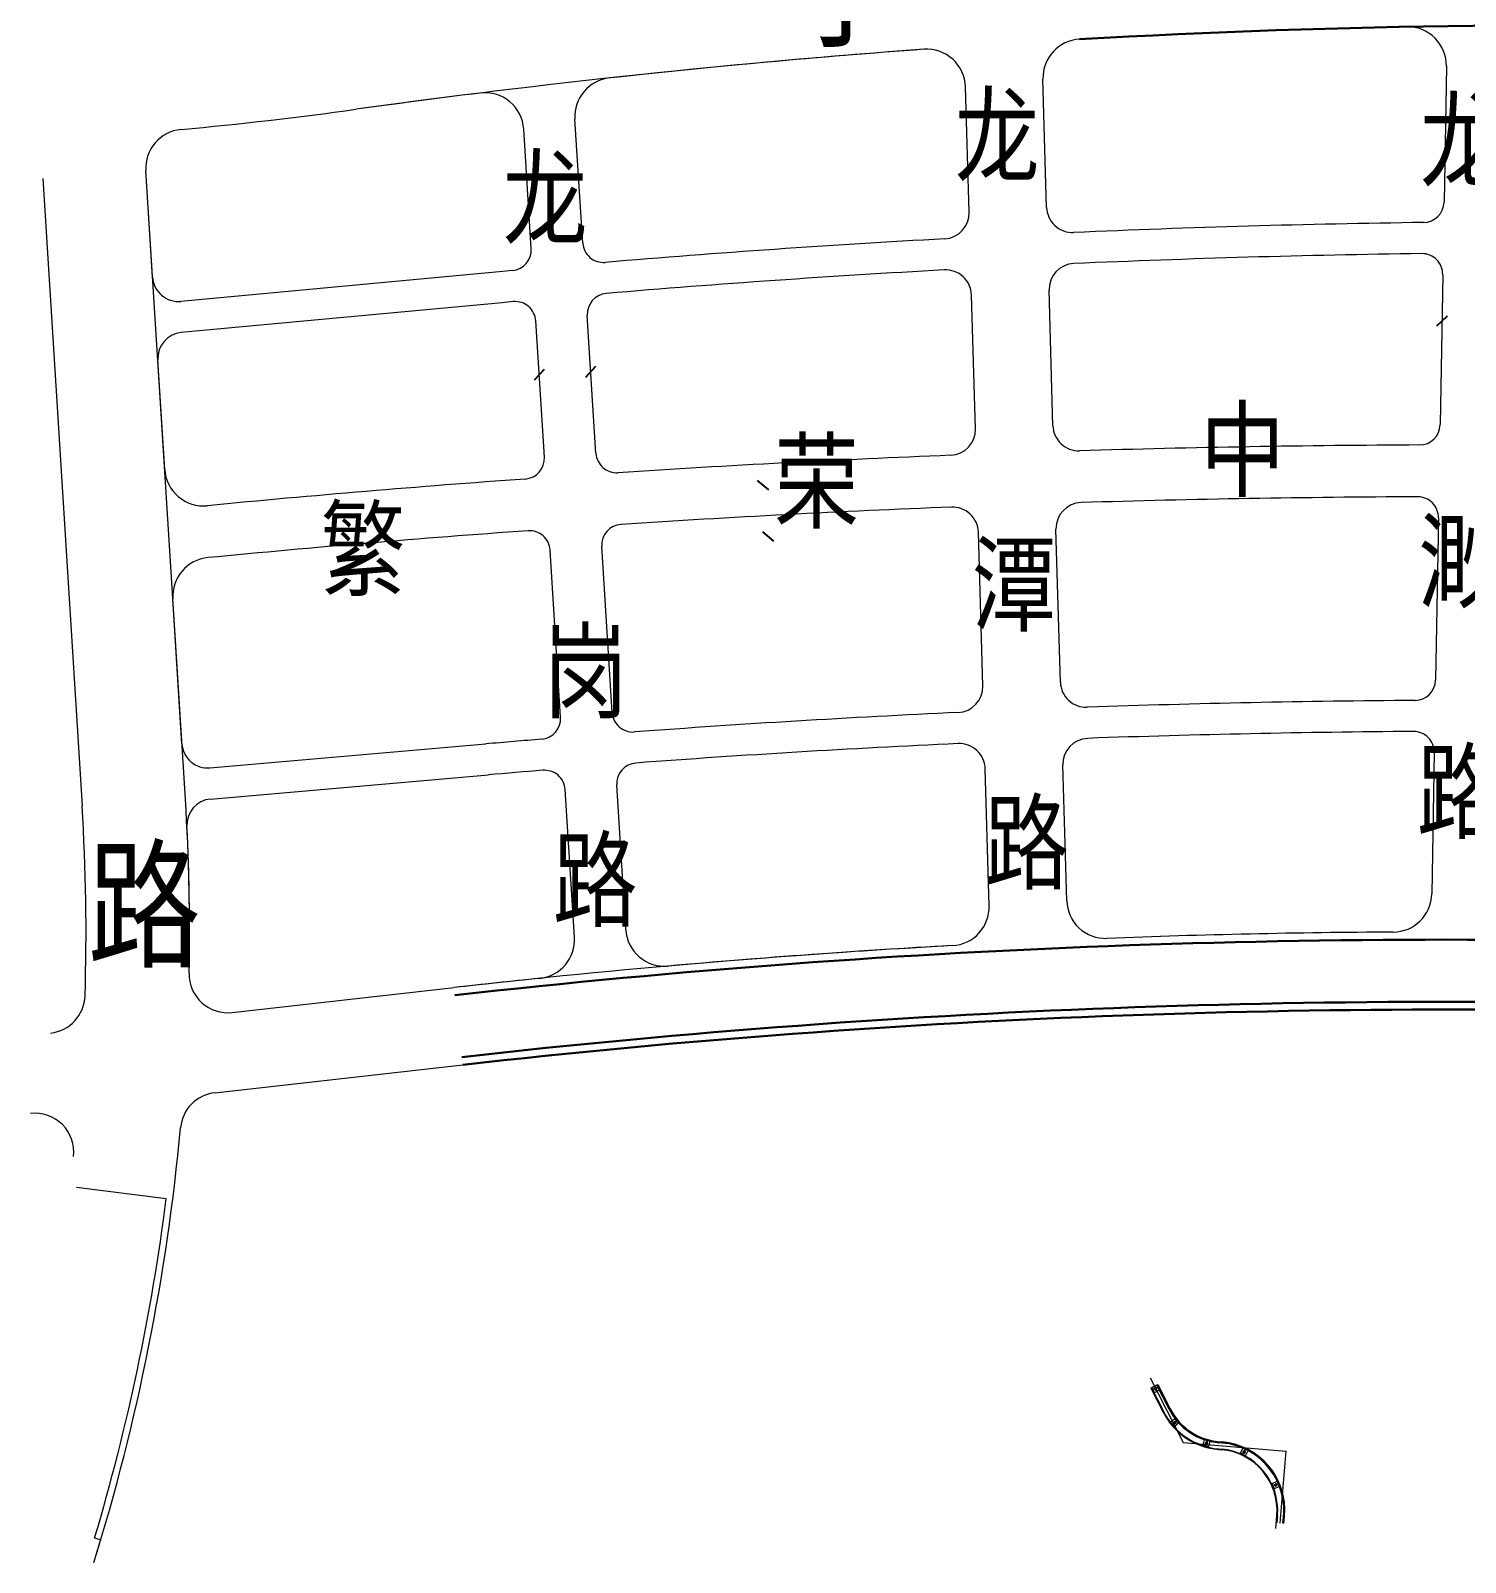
# Model space of a CAD drawing. Extents: x 0 to 531375, y 0 to 4335249.
# Drawn here: x 497323 to 497877, y 4327246 to 4327838 of the extents above; entities that cross this region are included whole.
import ezdxf

# ---------------------------------------------------------------- set-up
doc = ezdxf.new("R2010")
doc.units = 0
doc.layers.get('0').update_dxf_attribs({"lineweight": 15})
for name, color, linetype, lineweight in [('1_平面辅助线', 8, 'Continuous', 15), ('_平面辅助线', 7, 'Continuous', 15), ('ZHILUBX', 7, 'Continuous', 15), ('ZHUCIBX', 7, 'Continuous', 15), ('工程界面', 7, 'Continuous', 15), ('立交', 7, 'Continuous', 15), ('路名', 7, 'Continuous', 15), ('路网', 7, 'Continuous', 15), ('道路偏置线', 3, 'Continuous', 30)]:
    doc.layers.add(name, color=color, linetype=linetype, lineweight=lineweight)
doc.styles.get("Standard").update_dxf_attribs({"font": '', "width": 0.7})
doc.styles.get('Standard').set_extended_font_data('仿宋_GB2312')

msp = doc.modelspace()

# ---------------------------------------------------------------- linework, layer by layer
at = {"color": 1}
msp.add_line((497805.73605, 4327261.40354), (497808.07973, 4327289.10457), dxfattribs=at)
for p, q in [((497804.05592, 4327259.33782), (497804.47745, 4327264.32002)), ((497804.72656, 4327264.29895), (497804.49052, 4327261.50891)), ((497807.21766, 4327264.08819), (497806.98162, 4327261.29816)), ((497807.23073, 4327261.27709), (497807.46677, 4327264.06712))]:
    msp.add_line(p, q)
at = {"color": 7, "linetype": 'Continuous'}
for points in [[(497668.07585, 4327830.74034, 0.015913483), (497448.63371, 4327807.5474)], [(497381.09178, 4327799.75478, 0.01112902), (497448.63371, 4327807.5474)]]:
    msp.add_lwpolyline(points, format="xyb", dxfattribs=at)
at = {"color": 7}
for points in [[(497684.17074, 4327816.21434, 0.427328433), (497668.07585, 4327830.74034)], [(497728.24892, 4327834.64383, 0.406275429), (497714.09601, 4327819.23385)], [(497381.09178, 4327799.75478, 0.405467553), (497367.50836, 4327783.8798)], [(497384.20266, 4327473.78953, 0.020501801), (497382.7469, 4327540.99152)], [(497343.96988, 4327465.10877, 0.023534483), (497342.82535, 4327538.48688)], [(497679.15859, 4327484.46953, 0.406392352), (497693.31752, 4327499.87984)], [(497723.27375, 4327501.82833, 0.416934568), (497738.84019, 4327487.27279)], [(497679.15859, 4327484.46953, 0.014153273), (497486.54475, 4327468.25404)], [(497384.20266, 4327473.78953, 0.453314786), (497400.88073, 4327458.59392)], [(497330.65815, 4327450.6751, 0.372708157), (497343.96988, 4327465.10877)], [(497394.1256, 4327427.64198, 0.355500032), (497380.87021, 4327414.11805)], [(497339.53337, 4327403.04418, 0.481313309), (497322.94524, 4327419.61515)], [(497347.38575, 4327246.2035, 0.052344368), (497380.87021, 4327414.11805)]]:
    msp.add_lwpolyline(points, format="xyb", dxfattribs=at)
for points in [[(497382.7469, 4327540.99152), (497367.50836, 4327783.8798)], [(497327.61862, 4327780.86796), (497342.82535, 4327538.48688)], [(497400.88073, 4327458.59392), (497486.54475, 4327468.25404)], [(497394.1256, 4327427.64198), (497489.90647, 4327438.44295)]]:
    msp.add_lwpolyline(points, dxfattribs=at)
at = {"color": 7, "linetype": 'ByBlock', "lineweight": -2}
for points in [[(497870.28088, 4327727.67419), (497866.21088, 4327723.74543)], [(497521.31269, 4327707.09314), (497517.57099, 4327702.85052)], [(497537.53177, 4327704.10284), (497541.27346, 4327708.34546)], [(497608.1256, 4327660.58984), (497603.76073, 4327664.18817)], [(497605.67709, 4327644.28016), (497610.04197, 4327640.68184)]]:
    msp.add_lwpolyline(points, dxfattribs=at)
at = {"layer": '1_平面辅助线', "color": 2}
for p, q in [((497755.82553, 4327313.49949, 0), (497758.49865, 4327314.86127, 0)), ((497756.27946, 4327312.60845, 0), (497758.95258, 4327313.97023, 0)), ((497756.72498, 4327312.83541, 0), (497758.50706, 4327313.74327, 0)), ((497763.79672, 4327299.28417, 0), (497766.10453, 4327301.20094, 0)), ((497764.18135, 4327299.60363, 0), (497765.7199, 4327300.88148, 0)), ((497776.91759, 4327290.73088, 0), (497777.74002, 4327293.61594, 0)), ((497777.05466, 4327291.21172, 0), (497777.60295, 4327293.1351, 0)), ((497791.22343, 4327287.49016, 0), (497792.52075, 4327290.19514, 0)), ((497802.67295, 4327275.53026), (497805.43191, 4327276.70845))]:
    msp.add_line(p, q, dxfattribs=at)
at = {"layer": '_平面辅助线'}
for p, q in [((497762.88655, 4327305.36679, 0), (497758.14224, 4327314.6797, 0)), ((497783.26134, 4327292.30817, 0), (497782.16761, 4327292.4007, 0)), ((497806.83214, 4327261.3108, 0), (497807.06818, 4327264.10072, 0))]:
    msp.add_line(p, q, dxfattribs=at)
for centre, radius, start, end in [((497784.18239, 4327316.21563, 0), 23.9, 206.99587127, 265.16420467), ((497781.0611, 4327266.30108, 0), 26.1, 355.16395211, 85.16420468)]:
    msp.add_arc(centre, radius, start, end, dxfattribs=at)
at = {"layer": 'ZHILUBX', "color": 7}
for points in [[(497869.98442, 4327824.16858), (497869.05753, 4327771.67585)], [(497536.28638, 4327755.89411), (497533.28086, 4327803.79932)], [(497516.38223, 4327753.73925), (497513.48693, 4327799.88757)], [(497503.96931, 4327744.79401), (497381.00217, 4327733.33607)], [(497868.56295, 4327743.6665), (497867.53987, 4327685.72613)], [(497505.08264, 4327732.84575), (497381.15126, 4327721.29797)], [(497521.43533, 4327673.19748), (497518.13622, 4327725.78225)], [(497541.38364, 4327674.64845), (497538.04002, 4327727.94274)], [(497866.90415, 4327649.72288), (497865.79749, 4327587.04906)], [(497527.7415, 4327572.683), (497523.68959, 4327637.2666)], [(497547.66798, 4327574.48195), (497543.63782, 4327638.71897)], [(497392.24593, 4327553.12509), (497498.7982, 4327562.38331)], [(497865.30301, 4327559.04491), (497864.33883, 4327504.44017)], [(497392.45278, 4327541.09783), (497499.83695, 4327550.42834)], [(497552.93298, 4327490.56276), (497549.42134, 4327546.53509)], [(497533.0743, 4327487.68323), (497529.49507, 4327544.73273)]]:
    msp.add_lwpolyline(points, dxfattribs=at)
for points in [[(497861.16681, 4327763.81781, 0.405115732), (497869.05753, 4327771.67585)], [(497676.12086, 4327757.51409, 0.406708315), (497685.57098, 4327767.78823)], [(497715.52935, 4327769.6628, 0.418501669), (497725.9603, 4327759.96128)], [(497861.16681, 4327763.81781, 0.007504936), (497725.9603, 4327759.96128)], [(497509.13097, 4327745.27197, 0.405714844), (497516.38223, 4327753.73925)], [(497536.28638, 4327755.89411, 0.420414745), (497544.94017, 4327748.42308)], [(497676.12086, 4327757.51409, 0.007295949), (497544.94017, 4327748.42308)], [(497726.01401, 4327747.95221, 0.409907954), (497716.45434, 4327737.67269)], [(497860.45459, 4327751.807, 0.007482377), (497726.01401, 4327747.95221)], [(497868.56295, 4327743.6665, 0.423427659), (497860.45459, 4327751.807)], [(497370.09401, 4327742.6668, 0.423102708), (497381.00217, 4327733.33607)], [(497509.13097, 4327745.27197, 0.000287602), (497503.96931, 4327744.79401)], [(497675.95279, 4327745.48691, 0.007283069), (497545.3538, 4327736.41553)], [(497686.49617, 4327735.79093, 0.421812856), (497675.95279, 4327745.48691)], [(497545.3538, 4327736.41553, 0.408000995), (497538.04002, 4327727.94274)], [(497509.41741, 4327733.24754, 0.000242175), (497505.08264, 4327732.84575)], [(497518.13622, 4327725.78225, 0.422817207), (497509.41741, 4327733.24754)], [(497381.15126, 4327721.29797, 0.405379943), (497372.09864, 4327710.71493)], [(497678.38974, 4327673.87646, 0.411069389), (497687.98914, 4327684.15764)], [(497717.96813, 4327685.31922, 0.414517576), (497728.26337, 4327675.61272)], [(497859.57626, 4327677.86743, 0.407770323), (497867.53987, 4327685.72613)], [(497859.57626, 4327677.86743, 0.006388008), (497728.26337, 4327675.61272)], [(497514.02399, 4327664.71709, 0.411572503), (497521.43533, 4327673.19748)], [(497541.38364, 4327674.64845, 0.414808971), (497549.88511, 4327667.1661)], [(497678.38974, 4327673.87646, 0.006258979), (497549.88511, 4327667.1661)], [(497374.75318, 4327668.40408, 0.423916585), (497391.15664, 4327654.41189)], [(497514.02399, 4327664.71709, 0.00599723), (497391.15664, 4327654.41189)], [(497678.75222, 4327653.87506, 0.006241525), (497551.10486, 4327647.20317)], [(497689.14533, 4327644.17198, 0.417389436), (497678.75222, 4327653.87506)], [(497728.8206, 4327655.62042, 0.413907236), (497719.12425, 4327645.33586)], [(497858.869, 4327657.86405, 0.006351214), (497728.8206, 4327655.62042)], [(497866.90415, 4327649.72288, 0.420731988), (497858.869, 4327657.86405)], [(497551.10486, 4327647.20317, 0.413614215), (497543.63782, 4327638.71897)], [(497515.13181, 4327644.7451, 0.006062209), (497391.41857, 4327634.34485)], [(497523.68959, 4327637.2666, 0.416878214), (497515.13181, 4327644.7451)], [(497391.41857, 4327634.34485, 0.40448256), (497377.88569, 4327618.47466)], [(497681.32694, 4327574.5158, 0.409195106), (497690.86223, 4327584.79423)], [(497720.83292, 4327586.24251, 0.415998961), (497731.17867, 4327576.53765)], [(497857.85376, 4327579.19048, 0.40704563), (497865.79749, 4327587.04906)], [(497857.85376, 4327579.19048, 0.007030014), (497731.17867, 4327576.53765)], [(497520.41132, 4327564.20885, 0.408600858), (497527.7415, 4327572.683)], [(497547.66798, 4327574.48195, 0.417505063), (497556.24281, 4327567.00469)], [(497681.32694, 4327574.5158, 0.006952694), (497556.24281, 4327567.00469)], [(497520.41132, 4327564.20885, 0.0012034), (497498.7982, 4327562.38331)], [(497731.40332, 4327564.53815, 0.412417698), (497721.75783, 4327554.25524)], [(497857.24799, 4327567.18596, 0.00700259), (497731.40332, 4327564.53815)], [(497865.30301, 4327559.04491, 0.421463103), (497857.24799, 4327567.18596)], [(497381.39991, 4327562.46141, 0.421264874), (497392.24593, 4327553.12509)], [(497681.32965, 4327562.50313, 0.006939583), (497556.81457, 4327555.01416)], [(497691.78726, 4327552.80282, 0.4192859), (497681.32965, 4327562.50313)], [(497529.49507, 4327544.73273, 0.419883877), (497520.85567, 4327552.20495)], [(497556.81457, 4327555.01416, 0.410909232), (497549.42134, 4327546.53509)], [(497520.85567, 4327552.20495, 0.001173435), (497499.83695, 4327550.42834)], [(497392.45278, 4327541.09783, 0.403515256), (497383.3309, 4327530.63549)], [(497519.63921, 4327471.82277, 0.402577977), (497533.0743, 4327487.68323)], [(497552.93298, 4327490.56276, 0.421644508), (497569.22128, 4327476.55997)]]:
    msp.add_lwpolyline(points, format="xyb", dxfattribs=at)
at = {"layer": 'ZHUCIBX', "color": 7, "linetype": 'Continuous'}
for points in [[(497854.69288, 4327839.43054, 0.009123643), (497728.24892, 4327834.64383)], [(497668.07585, 4327830.74034, 0.008793477), (497546.62492, 4327819.65013)], [(497496.67374, 4327813.83474, 0.003493169), (497448.63371, 4327807.5474)], [(497381.09178, 4327799.75478, 0.01112902), (497448.63371, 4327807.5474)]]:
    msp.add_lwpolyline(points, format="xyb", dxfattribs=at)
at = {"layer": 'ZHUCIBX', "color": 7}
for points in [[(497869.98442, 4327824.16858, 0.42516558), (497854.69288, 4327839.43054)], [(497684.17074, 4327816.21434, 0.427328433), (497668.07585, 4327830.74034)], [(497728.24892, 4327834.64383, 0.406275429), (497714.09601, 4327819.23385)], [(497546.62492, 4327819.65013, 0.400806228), (497533.28086, 4327803.79932)], [(497513.48693, 4327799.88757, 0.432045035), (497496.67374, 4327813.83474)], [(497381.09178, 4327799.75478, 0.405467553), (497367.50836, 4327783.8798)], [(497343.96988, 4327465.10877, 0.023534483), (497342.82535, 4327538.48688)], [(497384.20266, 4327473.78953, 0.017338308), (497383.3309, 4327530.63549)], [(497679.15859, 4327484.46953, 0.406392352), (497693.31752, 4327499.87984)], [(497723.27375, 4327501.82833, 0.416934568), (497738.84019, 4327487.27279)], [(497849.42809, 4327489.70523, 0.407361372), (497864.33883, 4327504.44017)], [(497849.42809, 4327489.70523, 0.008098227), (497738.84019, 4327487.27279)], [(497679.15859, 4327484.46953, 0.008069438), (497569.22128, 4327476.55997)], [(497384.20266, 4327473.78953, 0.453314786), (497400.88073, 4327458.59392)], [(497519.63921, 4327471.82277, 0.002436785), (497486.54475, 4327468.25404)], [(497330.65815, 4327450.6751, 0.372708157), (497343.96988, 4327465.10877)], [(497394.1256, 4327427.64198, 0.355500032), (497380.87021, 4327414.11805)], [(497339.53337, 4327403.04418, 0.481313309), (497322.94524, 4327419.61515)], [(497347.38575, 4327246.2035, 0.052344368), (497380.87021, 4327414.11805)]]:
    msp.add_lwpolyline(points, format="xyb", dxfattribs=at)
for points in [[(497715.52935, 4327769.6628), (497714.09601, 4327819.23385)], [(497685.57098, 4327767.78823), (497684.17074, 4327816.21434)], [(497370.09401, 4327742.6668), (497367.50836, 4327783.8798)], [(497327.61862, 4327780.86796), (497342.82535, 4327538.48688)], [(497687.98914, 4327684.15764), (497686.49617, 4327735.79093)], [(497717.96813, 4327685.31922), (497716.45434, 4327737.67269)], [(497374.75318, 4327668.40408), (497372.09864, 4327710.71493)], [(497690.86223, 4327584.79423), (497689.14533, 4327644.17198)], [(497720.83292, 4327586.24251), (497719.12425, 4327645.33586)], [(497381.39991, 4327562.46141), (497377.88569, 4327618.47466)], [(497693.31752, 4327499.87984), (497691.78726, 4327552.80282)], [(497723.27375, 4327501.82833), (497721.75783, 4327554.25524)], [(497400.88073, 4327458.59392), (497486.54475, 4327468.25404)], [(497394.1256, 4327427.64198), (497489.90647, 4327438.44295)]]:
    msp.add_lwpolyline(points, dxfattribs=at)
at = {"layer": '工程界面', "color": 1}
for p, q in [((497755.48269, 4327317.47698), (497768.21861, 4327292.47688)), ((497768.21861, 4327292.47688), (497808.07973, 4327289.10457))]:
    msp.add_line(p, q, dxfattribs=at)
at = {"layer": '工程界面'}
for p, q in [((497755.82553, 4327313.49949), (497760.56985, 4327304.18658)), ((497756.04829, 4327313.61297), (497760.79261, 4327304.30006)), ((497756.13656, 4327313.77016, 0), (497758.09684, 4327314.7688, 0)), ((497757.1352, 4327311.80988, 0), (497756.13656, 4327313.77016, 0)), ((497757.07803, 4327313.46419, 0), (497757.79087, 4327313.82733, 0)), ((497757.44117, 4327312.75135, 0), (497757.07803, 4327313.46419, 0)), ((497757.1352, 4327311.80988, 0), (497759.09548, 4327312.80852, 0)), ((497757.44117, 4327312.75135, 0), (497758.15401, 4327313.1145, 0)), ((497758.15401, 4327313.1145, 0), (497757.79087, 4327313.82733, 0)), ((497759.09548, 4327312.80852, 0), (497758.09684, 4327314.7688, 0)), ((497758.27589, 4327314.74779), (497763.02021, 4327305.43488)), ((497758.49865, 4327314.86127), (497763.24297, 4327305.54836)), ((497763.40161, 4327300.38594, 0), (497765.09401, 4327301.79157, 0)), ((497764.80724, 4327298.69354, 0), (497763.40161, 4327300.38594, 0)), ((497764.38735, 4327300.29469, 0), (497765.00276, 4327300.80583, 0)), ((497764.89849, 4327299.67928, 0), (497764.38735, 4327300.29469, 0)), ((497764.80724, 4327298.69354, 0), (497766.49964, 4327300.09917, 0)), ((497764.89849, 4327299.67928, 0), (497765.5139, 4327300.19042, 0)), ((497765.5139, 4327300.19042, 0), (497765.00276, 4327300.80583, 0)), ((497766.49964, 4327300.09917, 0), (497765.09401, 4327301.79157, 0)), ((497775.96939, 4327291.41711, 0), (497776.57251, 4327293.53283, 0)), ((497778.68822, 4327292.92971, 0), (497776.57251, 4327293.53283, 0)), ((497776.83447, 4327291.89839, 0), (497777.05379, 4327292.66774, 0)), ((497777.60382, 4327291.67908, 0), (497776.83447, 4327291.89839, 0)), ((497777.82314, 4327292.44843, 0), (497777.05379, 4327292.66774, 0)), ((497777.60382, 4327291.67908, 0), (497777.82314, 4327292.44843, 0)), ((497778.08511, 4327290.81399, 0), (497778.68822, 4327292.92971, 0)), ((497782.18026, 4327292.55017), (497783.27398, 4327292.45764)), ((497782.20133, 4327292.79928), (497783.29506, 4327292.70675)), ((497778.08511, 4327290.81399, 0), (497775.96939, 4327291.41711, 0)), ((497781.94843, 4327289.80996), (497783.04216, 4327289.71743)), ((497781.96951, 4327290.05907), (497783.06323, 4327289.96654)), ((497790.40458, 4327288.3265, 0), (497791.35595, 4327290.31016, 0)), ((497792.38824, 4327287.37514, 0), (497790.40458, 4327288.3265, 0)), ((497791.33845, 4327288.65496, 0), (497791.6844, 4327289.37629, 0)), ((497792.05978, 4327288.30901, 0), (497791.33845, 4327288.65496, 0)), ((497793.3396, 4327289.3588, 0), (497791.35595, 4327290.31016, 0)), ((497792.40573, 4327289.03034, 0), (497791.6844, 4327289.37629, 0)), ((497792.05978, 4327288.30901, 0), (497792.40573, 4327289.03034, 0)), ((497792.38824, 4327287.37514, 0), (497793.3396, 4327289.3588, 0)), ((497802.60881, 4327276.69897), (497804.63205, 4327277.56298)), ((497803.47282, 4327274.67573), (497802.60881, 4327276.69897, 0)), ((497803.47282, 4327274.67573), (497805.49605, 4327275.53974)), ((497803.52748, 4327276.33013), (497804.2632, 4327276.64431, 0)), ((497803.84166, 4327275.5944, 0), (497803.52748, 4327276.33013, 0)), ((497803.84166, 4327275.5944), (497804.57739, 4327275.90859)), ((497804.57739, 4327275.90859, 0), (497804.2632, 4327276.64431, 0)), ((497805.49605, 4327275.53974, 0), (497804.63205, 4327277.56298, 0))]:
    msp.add_line(p, q, dxfattribs=at)
for centre, radius, start, end in [((497784.18239, 4327316.21563), 26.5, 206.99587142, 265.16420479), ((497784.18239, 4327316.21563), 26.25, 206.99587142, 265.16420479), ((497784.18239, 4327316.21563), 23.75, 206.99587142, 265.16420479), ((497784.18239, 4327316.21563), 23.5, 206.99587142, 265.16420479), ((497781.0611, 4327266.30108), 26.25, 355.16420479, 85.16420479), ((497781.0611, 4327266.30108), 26.5, 355.16420479, 85.16420479), ((497781.0611, 4327266.30108), 23.5, 355.16420479, 85.16420479), ((497781.0611, 4327266.30108), 23.75, 355.16420479, 85.16420479)]:
    msp.add_arc(centre, radius, start, end, dxfattribs=at)
at = {"layer": '立交', "color": 7, "ltscale": 20}
for points in [[(497340.64009, 4327391.21282), (497375.36211, 4327386.81003)], [(497347.65841, 4327255.67286), (497350.05383, 4327254.95734)]]:
    msp.add_lwpolyline(points, dxfattribs=at)
for points in [[(497347.65841, 4327255.67286, 0.041057274), (497375.36211, 4327386.81003)], [(497347.38575, 4327246.2035, 0.002790084), (497350.05383, 4327254.95734)]]:
    msp.add_lwpolyline(points, format="xyb", dxfattribs=at)
at = {"layer": '路网', "color": 7}
for points in [[(497668.07585, 4327830.74034, 0.015913483), (497448.63371, 4327807.5474)], [(497684.17074, 4327816.21434, 0.427328433), (497668.07585, 4327830.74034)], [(497728.24892, 4327834.64383, 0.406275429), (497714.09601, 4327819.23385)], [(497381.09178, 4327799.75478, 0.01112902), (497448.63371, 4327807.5474)], [(497381.09178, 4327799.75478, 0.405467553), (497367.50836, 4327783.8798)], [(497384.20266, 4327473.78953, 0.020501801), (497382.7469, 4327540.99152)], [(497343.96988, 4327465.10877, 0.023534483), (497342.82535, 4327538.48688)], [(497679.15859, 4327484.46953, 0.406392352), (497693.31752, 4327499.87984)], [(497723.27375, 4327501.82833, 0.416934568), (497738.84019, 4327487.27279)], [(497679.15859, 4327484.46953, 0.014153273), (497486.54475, 4327468.25404)], [(497384.20266, 4327473.78953, 0.453314786), (497400.88073, 4327458.59392)], [(497330.65815, 4327450.6751, 0.372708157), (497343.96988, 4327465.10877)], [(497394.1256, 4327427.64198, 0.355500032), (497380.87021, 4327414.11805)], [(497339.53337, 4327403.04418, 0.481313309), (497322.94524, 4327419.61515)], [(497347.38575, 4327246.2035, 0.052344368), (497380.87021, 4327414.11805)]]:
    msp.add_lwpolyline(points, format="xyb", dxfattribs=at)
for points in [[(497382.7469, 4327540.99152), (497367.50836, 4327783.8798)], [(497327.61862, 4327780.86796), (497342.82535, 4327538.48688)], [(497400.88073, 4327458.59392), (497486.54475, 4327468.25404)], [(497394.1256, 4327427.64198), (497489.90647, 4327438.44295)]]:
    msp.add_lwpolyline(points, dxfattribs=at)
at = {"layer": '道路偏置线', "color": 1}
for points in [[(498479.43123, 4327822.9568, 0.053763438), (497731.01931, 4327862.34007, 0.053763438)], [(498032.2109, 4327838.36382, 0.021927221), (497728.24892, 4327834.64383)], [(498000.77437, 4327457.20526, 0.037809641), (497489.90647, 4327438.44295)]]:
    msp.add_lwpolyline(points, format="xyb", dxfattribs=at)
at = {"layer": '道路偏置线', "color": 5}
for points in [[(498008.85593, 4327483.91391, 0.038307283), (497486.88093, 4327465.2729)], [(498010.33479, 4327459.8225, 0.038508081), (497489.5703, 4327441.42406)]]:
    msp.add_lwpolyline(points, format="xyb", dxfattribs=at)

# ---------------------------------------------------------------- texts
at = {"layer": '路名', "color": 7, "width": 0.8}
for s, height, p in [('宇', 40, (497615.91594, 4327835.70976)), ('龙', 30, (497680.02171, 4327782.41415)), ('龙', 30, (497859.78142, 4327780.41657)), ('龙', 30, (497505.39765, 4327758.23201)), ('中', 30, (497774.81283, 4327661.05747)), ('荣', 30, (497610.24692, 4327648.76423)), ('繁', 30, (497435.02419, 4327622.65247)), ('渺', 30, (497859.03327, 4327617.9307)), ('潭', 30, (497686.55631, 4327609.08466)), ('岗', 30, (497521.00265, 4327575.38992)), ('路', 30, (497858.54009, 4327528.90828)), ('路', 30, (497691.36214, 4327509.28944)), ('路', 30, (497524.68845, 4327494.81791)), ('路', 40, (497345.02234, 4327480.15583))]:
    msp.add_text(s, height=height, dxfattribs=at).set_placement(p)

doc.saveas('drawing.dxf')
